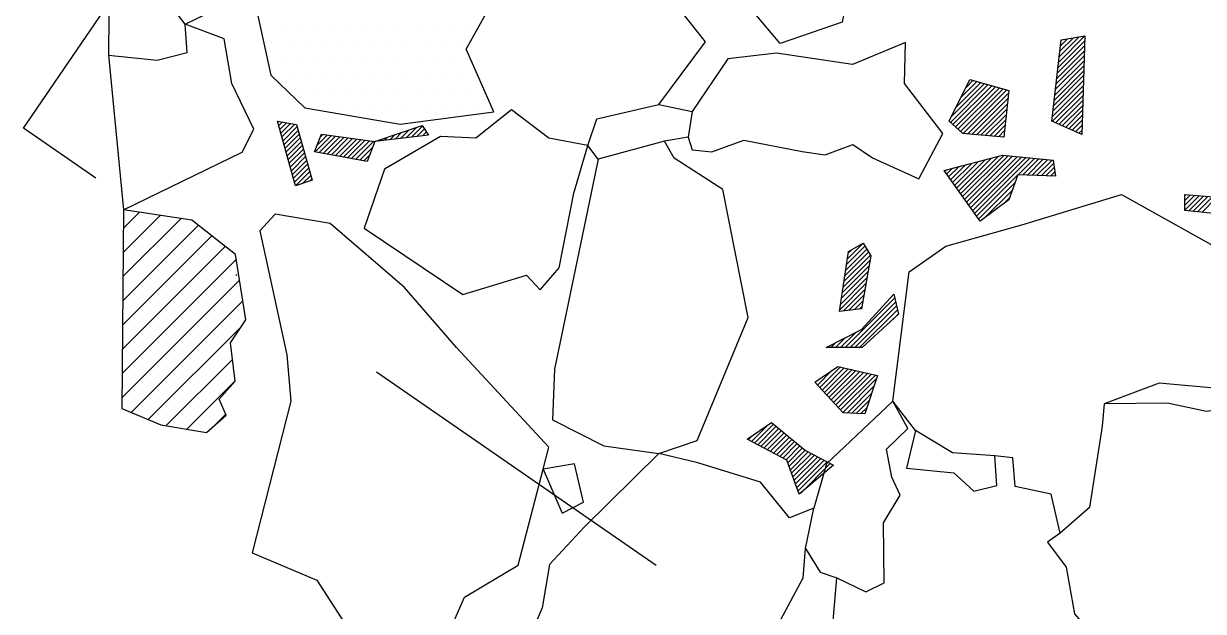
# Model space of a CAD drawing. Header units: metres. Extents: x -207 to 1, y -1800 to -1482.
# Drawn here: x -207 to -120.2, y -1696.9 to -1653.6 of the extents above; entities that cross this region are included whole.
import ezdxf

# ---------------------------------------------------------------- set-up
doc = ezdxf.new("R2010")
doc.units = ezdxf.units.M
doc.header["$LTSCALE"] = 25
doc.header["$MEASUREMENT"] = 0
doc.linetypes.add('STRICHPUNKTX2', pattern=[2, 1, -0.5, 0, -0.5])
doc.layers.get('0').update_dxf_attribs({"linetype": 'CONTINUOUS'})
for name, color, linetype in [('FEUER', 1, 'CONTINUOUS'), ('GRABUNGSGRENZE', 3, 'STRICHPUNKTX2'), ('KNOCHEN', 2, 'CONTINUOUS'), ('STEINE', 4, 'CONTINUOUS'), ('STEINESCHRAFF', 4, 'CONTINUOUS')]:
    doc.layers.add(name, color=color, linetype=linetype)

# ---------------------------------------------------------------- blocks, each defined once
blk = doc.blocks.new('*X6')
at = {"color": 0}
for p, q in [((-130.871, -1656.454), (-128.946, -1654.529)), ((-130.826, -1656.055), (-129.36, -1654.589)), ((-130.962, -1657.252), (-128.968, -1655.258)), ((-130.917, -1656.853), (-128.957, -1654.894)), ((-130.781, -1655.657), (-129.788, -1654.664)), ((-130.736, -1655.258), (-130.216, -1654.738)), ((-130.691, -1654.859), (-130.644, -1654.813)), ((-131.052, -1658.049), (-128.99, -1655.987)), ((-131.007, -1657.65), (-128.979, -1655.623)), ((-131.188, -1659.245), (-129.024, -1657.081)), ((-131.142, -1658.847), (-129.013, -1656.717)), ((-131.097, -1658.448), (-129.001, -1656.352)), ((-138.778, -1660.471), (-136.334, -1658.028)), ((-138.42, -1659.76), (-136.609, -1657.949)), ((-138.063, -1659.049), (-136.883, -1657.87)), ((-137.705, -1658.339), (-137.158, -1657.791)), ((-131.278, -1660.043), (-129.046, -1657.811)), ((-131.233, -1659.644), (-129.035, -1657.446)), ((-138.835, -1660.882), (-136.06, -1658.107)), ((-138.649, -1661.05), (-135.785, -1658.186)), ((-138.463, -1661.218), (-135.511, -1658.265)), ((-138.278, -1661.386), (-135.236, -1658.344)), ((-138.092, -1661.553), (-134.962, -1658.423)), ((-137.899, -1661.714), (-134.687, -1658.502)), ((-137.573, -1661.742), (-134.55, -1658.719)), ((-131.343, -1660.815), (-129.068, -1658.54)), ((-131.323, -1660.442), (-129.057, -1658.175)), ((-131.098, -1660.924), (-129.079, -1658.904)), ((-137.248, -1661.77), (-134.592, -1659.115)), ((-136.923, -1661.799), (-134.635, -1659.51)), ((-130.853, -1661.033), (-129.09, -1659.269)), ((-130.609, -1661.141), (-129.101, -1659.634)), ((-136.598, -1661.827), (-134.677, -1659.906)), ((-136.272, -1661.855), (-134.719, -1660.302)), ((-130.364, -1661.25), (-129.112, -1659.998)), ((-130.119, -1661.359), (-129.123, -1660.363)), ((-188.298, -1660.848), (-188.247, -1660.797)), ((-188.221, -1661.124), (-187.95, -1660.853)), ((-188.144, -1661.401), (-187.652, -1660.909)), ((-188.068, -1661.678), (-187.354, -1660.965)), ((-187.991, -1661.955), (-187.056, -1661.02)), ((-187.914, -1662.232), (-186.888, -1661.206)), ((-187.837, -1662.509), (-186.81, -1661.481)), ((-179.264, -1662.067), (-178.635, -1661.438)), ((-178.865, -1662.021), (-178.102, -1661.259)), ((-178.465, -1661.975), (-177.646, -1661.156)), ((-178.066, -1661.93), (-177.508, -1661.372)), ((-135.947, -1661.883), (-134.761, -1660.698)), ((-135.622, -1661.912), (-134.804, -1661.094)), ((-135.297, -1661.94), (-134.846, -1661.489)), ((-129.874, -1661.468), (-129.134, -1660.727)), ((-129.63, -1661.576), (-129.145, -1661.092)), ((-129.385, -1661.685), (-129.156, -1661.457)), ((-187.761, -1662.785), (-186.731, -1661.756)), ((-187.684, -1663.062), (-186.653, -1662.031)), ((-187.607, -1663.339), (-186.574, -1662.306)), ((-185.553, -1663.052), (-184.361, -1661.861)), ((-185.415, -1662.561), (-184.673, -1661.819)), ((-185.255, -1663.108), (-184.049, -1661.902)), ((-185.176, -1661.969), (-184.986, -1661.778)), ((-184.957, -1663.163), (-183.736, -1661.943)), ((-184.659, -1663.219), (-183.424, -1661.984)), ((-184.361, -1663.274), (-183.112, -1662.026)), ((-184.063, -1663.33), (-182.799, -1662.067)), ((-183.765, -1663.386), (-182.487, -1662.108)), ((-183.467, -1663.441), (-182.175, -1662.149)), ((-183.169, -1663.497), (-181.862, -1662.19)), ((-182.871, -1663.552), (-181.55, -1662.232)), ((-182.573, -1663.608), (-181.238, -1662.273)), ((-180.862, -1662.25), (-180.764, -1662.153)), ((-180.462, -1662.205), (-180.232, -1661.974)), ((-180.063, -1662.159), (-179.699, -1661.795)), ((-179.664, -1662.113), (-179.167, -1661.616)), ((-177.667, -1661.884), (-177.37, -1661.587)), ((-177.267, -1661.838), (-177.232, -1661.803)), ((-134.971, -1661.968), (-134.888, -1661.885)), ((-187.53, -1663.616), (-186.496, -1662.581)), ((-187.454, -1663.893), (-186.417, -1662.856)), ((-187.377, -1664.169), (-186.339, -1663.131)), ((-182.275, -1663.663), (-181.315, -1662.704)), ((-187.3, -1664.446), (-186.26, -1663.406)), ((-187.223, -1664.723), (-186.182, -1663.682)), ((-187.147, -1665), (-186.104, -1663.957)), ((-181.977, -1663.719), (-181.534, -1663.276)), ((-138.964, -1664.9), (-138.198, -1664.134)), ((-138.817, -1665.107), (-137.72, -1664.01)), ((-138.67, -1665.314), (-137.243, -1663.886)), ((-138.524, -1665.521), (-136.765, -1663.762)), ((-138.377, -1665.728), (-136.288, -1663.638)), ((-138.23, -1665.935), (-135.81, -1663.515)), ((-138.084, -1666.141), (-135.333, -1663.391)), ((-137.937, -1666.348), (-134.903, -1663.315)), ((-137.79, -1666.555), (-134.581, -1663.346)), ((-137.644, -1666.762), (-134.259, -1663.378)), ((-137.497, -1666.969), (-133.937, -1663.409)), ((-137.35, -1667.176), (-133.615, -1663.441)), ((-137.204, -1667.383), (-133.293, -1663.473)), ((-137.057, -1667.589), (-132.971, -1663.504)), ((-133.855, -1664.741), (-132.65, -1663.536)), ((-133.515, -1664.754), (-132.328, -1663.567)), ((-133.174, -1664.768), (-132.006, -1663.599)), ((-132.834, -1664.781), (-131.684, -1663.63)), ((-132.494, -1664.794), (-131.362, -1663.662)), ((-132.154, -1664.808), (-131.24, -1663.894)), ((-187.07, -1665.277), (-186.025, -1664.232)), ((-186.981, -1665.541), (-185.947, -1664.507)), ((-186.453, -1665.367), (-185.868, -1664.782)), ((-139.257, -1664.486), (-139.153, -1664.382)), ((-139.11, -1664.693), (-138.675, -1664.258)), ((-136.91, -1667.796), (-133.895, -1664.781)), ((-131.814, -1664.821), (-131.199, -1664.207)), ((-131.473, -1664.834), (-131.159, -1664.52)), ((-131.133, -1664.848), (-131.119, -1664.834)), ((-185.924, -1665.192), (-185.79, -1665.057)), ((-136.764, -1668.003), (-134.097, -1665.337)), ((-136.321, -1667.914), (-134.299, -1665.892)), ((-134.891, -1666.838), (-134.501, -1666.448)), ((-121.605, -1667.341), (-120.547, -1666.283)), ((-121.604, -1666.632), (-121.203, -1666.231)), ((-121.604, -1666.986), (-120.875, -1666.257)), ((-121.603, -1666.278), (-121.53, -1666.205)), ((-121.317, -1667.406), (-120.22, -1666.309)), ((-120.996, -1667.439), (-119.892, -1666.335)), ((-120.675, -1667.471), (-119.565, -1666.361)), ((-120.354, -1667.504), (-119.237, -1666.387)), ((-146.473, -1671.349), (-145.12, -1669.996)), ((-146.409, -1670.931), (-145.27, -1669.792)), ((-146.729, -1673.019), (-144.748, -1671.038)), ((-146.665, -1672.602), (-144.719, -1670.655)), ((-146.601, -1672.184), (-144.853, -1670.435)), ((-146.537, -1671.766), (-144.986, -1670.216)), ((-146.345, -1670.514), (-146.089, -1670.258)), ((-146.857, -1673.854), (-144.896, -1671.893)), ((-146.793, -1673.437), (-144.822, -1671.465)), ((-146.985, -1674.69), (-145.044, -1672.748)), ((-146.921, -1674.272), (-144.97, -1672.321)), ((-146.697, -1674.755), (-145.118, -1673.176)), ((-146.294, -1674.705), (-145.192, -1673.604)), ((-143.185, -1673.718), (-143.004, -1673.536)), ((-146.567, -1677.454), (-142.935, -1673.822)), ((-146.215, -1677.454), (-142.867, -1674.107)), ((-145.891, -1674.656), (-145.266, -1674.031)), ((-145.862, -1677.455), (-142.799, -1674.392)), ((-145.488, -1674.606), (-145.34, -1674.459)), ((-145.509, -1677.456), (-142.731, -1674.678)), ((-143.312, -1675.612), (-142.663, -1674.963)), ((-147.626, -1677.451), (-147.261, -1677.086)), ((-147.273, -1677.452), (-146.544, -1676.723)), ((-146.92, -1677.453), (-145.826, -1676.359)), ((-148.446, -1680.393), (-146.929, -1678.876)), ((-148.616, -1680.209), (-147.532, -1679.125)), ((-148.276, -1680.576), (-146.642, -1678.942)), ((-148.105, -1680.759), (-146.355, -1679.009)), ((-147.935, -1680.943), (-146.067, -1679.075)), ((-147.765, -1681.126), (-145.78, -1679.141)), ((-147.595, -1681.31), (-145.493, -1679.207)), ((-147.425, -1681.493), (-145.205, -1679.273)), ((-147.255, -1681.676), (-144.918, -1679.34)), ((-147.085, -1681.86), (-144.63, -1679.406)), ((-146.914, -1682.043), (-144.343, -1679.472)), ((-148.786, -1680.026), (-148.686, -1679.926)), ((-146.744, -1682.227), (-144.283, -1679.765)), ((-146.437, -1682.273), (-144.456, -1680.292)), ((-146.095, -1682.284), (-144.63, -1680.82)), ((-145.753, -1682.296), (-144.804, -1681.347)), ((-145.411, -1682.308), (-144.978, -1681.875)), ((-153.469, -1684.355), (-152.296, -1683.183)), ((-153.237, -1684.477), (-151.843, -1683.083)), ((-153.7, -1684.232), (-153.41, -1683.943)), ((-153.006, -1684.599), (-151.649, -1683.242)), ((-152.775, -1684.722), (-151.454, -1683.401)), ((-152.544, -1684.844), (-151.26, -1683.56)), ((-152.313, -1684.967), (-151.066, -1683.72)), ((-152.081, -1685.089), (-150.871, -1683.879)), ((-151.85, -1685.211), (-150.677, -1684.038)), ((-151.619, -1685.334), (-150.483, -1684.198)), ((-151.388, -1685.456), (-150.289, -1684.357)), ((-151.156, -1685.578), (-150.094, -1684.516)), ((-150.925, -1685.701), (-149.9, -1684.675)), ((-150.794, -1685.922), (-149.706, -1684.835)), ((-150.699, -1686.181), (-149.512, -1684.994)), ((-150.605, -1686.441), (-149.286, -1685.122)), ((-150.51, -1686.7), (-149.055, -1685.244)), ((-150.416, -1686.959), (-148.823, -1685.367)), ((-150.321, -1687.218), (-148.592, -1685.489)), ((-150.227, -1687.477), (-148.361, -1685.611)), ((-150.132, -1687.736), (-148.129, -1685.733)), ((-150.037, -1687.995), (-147.898, -1685.855)), ((-149.846, -1688.157), (-147.666, -1685.977))]:
    blk.add_line(p, q, dxfattribs=at)
blk = doc.blocks.new('*X17')
at = {"color": 0}
for p, q in [((-199.65, -1668.664), (-198.476, -1667.49)), ((-199.699, -1674.017), (-194.145, -1668.463)), ((-199.683, -1672.233), (-195.415, -1667.965)), ((-199.666, -1670.449), (-196.946, -1667.728)), ((-199.715, -1675.801), (-193.153, -1669.238)), ((-199.732, -1677.585), (-192.16, -1670.013)), ((-199.748, -1679.369), (-191.349, -1670.97)), ((-199.765, -1681.153), (-191.108, -1672.497)), ((-199.075, -1682.232), (-190.868, -1674.025)), ((-197.824, -1682.748), (-190.974, -1675.898)), ((-196.503, -1683.195), (-191.627, -1678.319)), ((-194.991, -1683.451), (-191.43, -1679.89)), ((-192.96, -1683.188), (-192.126, -1682.354))]:
    blk.add_line(p, q, dxfattribs=at)
blk = doc.blocks.new('*X18')
at = {"color": 0}
for p, q in [((-189.375, -1653.75), (-189.375, -1653.75)), ((-188.125, -1653.75), (-188.125, -1653.75)), ((-186.875, -1653.75), (-186.875, -1653.75)), ((-185.625, -1653.75), (-185.625, -1653.75)), ((-184.375, -1653.75), (-184.375, -1653.75)), ((-183.125, -1653.75), (-183.125, -1653.75)), ((-181.875, -1653.75), (-181.875, -1653.75)), ((-180.625, -1653.75), (-180.625, -1653.75)), ((-179.375, -1653.75), (-179.375, -1653.75)), ((-178.125, -1653.75), (-178.125, -1653.75)), ((-176.875, -1653.75), (-176.875, -1653.75)), ((-175.625, -1653.75), (-175.625, -1653.75)), ((-174.375, -1653.75), (-174.375, -1653.75)), ((-188.75, -1655), (-188.75, -1655)), ((-187.5, -1655), (-187.5, -1655)), ((-186.25, -1655), (-186.25, -1655)), ((-185, -1655), (-185, -1655)), ((-183.75, -1655), (-183.75, -1655)), ((-182.5, -1655), (-182.5, -1655)), ((-181.25, -1655), (-181.25, -1655)), ((-180, -1655), (-180, -1655)), ((-178.75, -1655), (-178.75, -1655)), ((-177.5, -1655), (-177.5, -1655)), ((-176.25, -1655), (-176.25, -1655)), ((-175, -1655), (-175, -1655)), ((-188.125, -1656.25), (-188.125, -1656.25)), ((-186.875, -1656.25), (-186.875, -1656.25)), ((-185.625, -1656.25), (-185.625, -1656.25)), ((-184.375, -1656.25), (-184.375, -1656.25)), ((-183.125, -1656.25), (-183.125, -1656.25)), ((-181.875, -1656.25), (-181.875, -1656.25)), ((-180.625, -1656.25), (-180.625, -1656.25)), ((-179.375, -1656.25), (-179.375, -1656.25)), ((-178.125, -1656.25), (-178.125, -1656.25)), ((-176.875, -1656.25), (-176.875, -1656.25)), ((-175.625, -1656.25), (-175.625, -1656.25)), ((-174.375, -1656.25), (-174.375, -1656.25)), ((-187.5, -1657.5), (-187.5, -1657.5)), ((-186.25, -1657.5), (-186.25, -1657.5)), ((-185, -1657.5), (-185, -1657.5)), ((-183.75, -1657.5), (-183.75, -1657.5)), ((-182.5, -1657.5), (-182.5, -1657.5)), ((-181.25, -1657.5), (-181.25, -1657.5)), ((-180, -1657.5), (-180, -1657.5)), ((-178.75, -1657.5), (-178.75, -1657.5)), ((-177.5, -1657.5), (-177.5, -1657.5)), ((-176.25, -1657.5), (-176.25, -1657.5)), ((-175, -1657.5), (-175, -1657.5)), ((-173.75, -1657.5), (-173.75, -1657.5)), ((-186.875, -1658.75), (-186.875, -1658.75)), ((-185.625, -1658.75), (-185.625, -1658.75)), ((-184.375, -1658.75), (-184.375, -1658.75)), ((-183.125, -1658.75), (-183.125, -1658.75)), ((-181.875, -1658.75), (-181.875, -1658.75)), ((-180.625, -1658.75), (-180.625, -1658.75)), ((-179.375, -1658.75), (-179.375, -1658.75)), ((-178.125, -1658.75), (-178.125, -1658.75)), ((-176.875, -1658.75), (-176.875, -1658.75)), ((-175.625, -1658.75), (-175.625, -1658.75)), ((-174.375, -1658.75), (-174.375, -1658.75)), ((-173.125, -1658.75), (-173.125, -1658.75)), ((-185, -1660), (-185, -1660)), ((-183.75, -1660), (-183.75, -1660)), ((-182.5, -1660), (-182.5, -1660)), ((-181.25, -1660), (-181.25, -1660)), ((-180, -1660), (-180, -1660)), ((-178.75, -1660), (-178.75, -1660)), ((-177.5, -1660), (-177.5, -1660)), ((-176.25, -1660), (-176.25, -1660)), ((-175, -1660), (-175, -1660)), ((-173.75, -1660), (-173.75, -1660)), ((-172.5, -1660), (-172.5, -1660))]:
    blk.add_line(p, q, dxfattribs=at)

msp = doc.modelspace()

# ---------------------------------------------------------------- linework, layer by layer
at = {"layer": 'GRABUNGSGRENZE', "flags": 128}
msp.add_lwpolyline([(-0.052, -1607.516), (-87.692, -1743.794), (-206.993, -1661.307), (-84.567, -1481.764), (-3.989, -1535.257), (-37.613, -1585.227)], dxfattribs=at)
at = {"layer": 'KNOCHEN'}
for points in [[(-131.364, -1660.805), (-130.686, -1654.82), (-128.946, -1654.517), (-129.166, -1661.782), (-131.364, -1660.805)], [(-138.937, -1660.789), (-137.396, -1657.722), (-134.532, -1658.547), (-134.898, -1661.975), (-137.916, -1661.712), (-138.937, -1660.789)], [(-186.995, -1665.546), (-188.315, -1660.785), (-186.934, -1661.043), (-185.766, -1665.139), (-186.995, -1665.546)], [(-181.155, -1662.284), (-177.673, -1661.115), (-177.214, -1661.832), (-181.155, -1662.284)], [(-185.608, -1663.042), (-185.094, -1661.764), (-181.155, -1662.284), (-181.721, -1663.767), (-185.608, -1663.042)], [(-136.651, -1668.162), (-139.303, -1664.421), (-135.003, -1663.305), (-131.268, -1663.671), (-131.117, -1664.848), (-133.88, -1664.74), (-134.549, -1666.581), (-136.651, -1668.162)], [(-121.605, -1667.376), (-121.603, -1666.199), (-118.277, -1666.462), (-118.536, -1667.69), (-121.605, -1667.376)], [(-147.001, -1674.792), (-146.326, -1670.393), (-145.251, -1669.781), (-144.69, -1670.703), (-145.363, -1674.591), (-147.001, -1674.792)], [(-147.979, -1677.451), (-145.367, -1676.126), (-143.007, -1673.521), (-142.652, -1675.006), (-145.318, -1677.456), (-147.979, -1677.451)], [(-146.71, -1682.263), (-148.803, -1680.007), (-147.112, -1678.834), (-144.197, -1679.506), (-145.124, -1682.318), (-146.71, -1682.263)], [(-149.947, -1688.243), (-150.862, -1685.734), (-153.776, -1684.192), (-151.982, -1682.968), (-149.479, -1685.02), (-147.435, -1686.099), (-149.947, -1688.243)]]:
    msp.add_lwpolyline(points, dxfattribs=at)
at = {"layer": 'STEINE'}
for points in [[(-195.105, -1653.657), (-190.751, -1651.518), (-189.415, -1648.911), (-190.434, -1646.862), (-194.937, -1646.648), (-196.317, -1646.235), (-195.341, -1644.139), (-196.256, -1641.784), (-197.429, -1639.734), (-200.392, -1637.374)], [(-172.984, -1646.03), (-184.146, -1649.229), (-188.755, -1651.266), (-189.884, -1652.492), (-188.82, -1657.406), (-186.318, -1659.817), (-179.31, -1661.009), (-172.4, -1660.103), (-174.437, -1655.493), (-172.125, -1651.302), (-171.811, -1648.079), (-172.984, -1646.03)], [(-200.739, -1655.948), (-197.158, -1656.314), (-194.956, -1655.756), (-195.105, -1653.657), (-197.146, -1650.992), (-197.856, -1648.023), (-200.669, -1647.096)], [(-200.669, -1647.096), (-200.739, -1655.948)], [(-160.272, -1659.566), (-156.834, -1654.968), (-160.151, -1650.765), (-162.659, -1651.323), (-165.672, -1648.707), (-168.792, -1647.881), (-171.811, -1648.079)], [(-151.359, -1655.082), (-153.349, -1652.724), (-148.639, -1651.302), (-146.026, -1649.772), (-146.802, -1653.506), (-151.359, -1655.082)], [(-199.638, -1667.31), (-190.93, -1663.081), (-190.056, -1661.395), (-191.686, -1658.014), (-192.242, -1654.738), (-195.105, -1653.657)], [(-158.128, -1661.976), (-157.823, -1662.897), (-156.391, -1663.054), (-154.035, -1662.189), (-149.739, -1663.017), (-148.051, -1663.277), (-146.002, -1662.514), (-144.572, -1663.489), (-141.147, -1665.031), (-139.4, -1661.709), (-142.206, -1658.019), (-142.148, -1655), (-146.041, -1656.629), (-151.616, -1655.798), (-155.199, -1656.2), (-157.817, -1660.083)], [(-200.739, -1655.948), (-199.638, -1667.31)], [(-165.498, -1662.574), (-164.828, -1660.631), (-160.272, -1659.566), (-157.817, -1660.083), (-158.128, -1661.976), (-159.869, -1662.279), (-164.733, -1663.599), (-165.498, -1662.574)], [(-176.344, -1661.936), (-180.443, -1664.332), (-181.936, -1668.678), (-174.681, -1673.555), (-170.021, -1672.132), (-169, -1673.209), (-167.615, -1671.575), (-166.529, -1666.102), (-165.498, -1662.574), (-168.362, -1662.056), (-171.121, -1659.952), (-173.735, -1662.044), (-176.344, -1661.936)], [(-167.938, -1679.045), (-168.1, -1682.78), (-164.318, -1684.681), (-160.277, -1685.253), (-157.46, -1684.287), (-153.705, -1675.238), (-155.578, -1665.819), (-159.155, -1663.508), (-159.869, -1662.279)], [(-164.733, -1663.599), (-167.938, -1679.045)], [(-141.392, -1683.554), (-143.075, -1681.401), (-141.878, -1671.886), (-139.162, -1669.999), (-133.581, -1668.425), (-126.259, -1666.189), (-119.717, -1669.836), (-116.605, -1673.783), (-112.877, -1677.271), (-112.115, -1679.933), (-113.857, -1680.902), (-118.871, -1680.481), (-123.475, -1680.062), (-127.52, -1681.588), (-127.678, -1683.225), (-128.612, -1689.21), (-130.765, -1691.099), (-131.424, -1688.232), (-134.083, -1687.663), (-134.232, -1685.565), (-135.562, -1685.409)], [(-199.772, -1681.944), (-196.909, -1683.127), (-193.533, -1683.697), (-192.097, -1682.421), (-192.607, -1681.243), (-191.427, -1679.915), (-191.779, -1677.1), (-190.65, -1675.414), (-191.407, -1670.602), (-194.625, -1668.088), (-199.638, -1667.31), (-199.772, -1681.944)], [(-149.495, -1692.235), (-148.424, -1693.977), (-147.197, -1694.389), (-145.05, -1695.417), (-143.718, -1694.755), (-143.76, -1690.354), (-142.528, -1688.31), (-143.139, -1686.978), (-143.544, -1684.931), (-141.954, -1683.399), (-143.075, -1681.401), (-147.946, -1685.996), (-148.875, -1689.269)], [(-111.099, -1683.313), (-111.351, -1681.368), (-115.191, -1682.383), (-117.031, -1681.713), (-120, -1682.168), (-122.864, -1681.547), (-127.52, -1681.588)], [(-142.063, -1686.316), (-138.584, -1686.681), (-137.103, -1688.015), (-135.414, -1687.609), (-135.562, -1685.409), (-138.683, -1685.197), (-141.392, -1683.554), (-142.063, -1686.316)], [(-160.277, -1685.253), (-165.763, -1690.665), (-168.328, -1693.422), (-168.846, -1696.594), (-170.903, -1701.348), (-173.158, -1702.622), (-172.754, -1705.489), (-164.26, -1705.405), (-161.607, -1708.941), (-154.431, -1703.123), (-153.712, -1701.948), (-149.653, -1694.384), (-149.495, -1692.235), (-148.875, -1689.269), (-150.667, -1689.981), (-152.81, -1687.367), (-157.413, -1685.924), (-160.277, -1685.253)], [(-168.773, -1686.411), (-167.398, -1689.638), (-165.81, -1688.823), (-166.47, -1686.007), (-168.773, -1686.411)], [(-130.765, -1691.099), (-131.687, -1691.762), (-130.31, -1693.607), (-129.703, -1697.037), (-127.202, -1699.908), (-124.951, -1700.322), (-120.241, -1698.797), (-114.813, -1697.274)], [(-127.202, -1699.908), (-138.019, -1709.197), (-139.607, -1710.268), (-140.582, -1711.647), (-145.289, -1711.126), (-145.899, -1709.333), (-145.582, -1704.78), (-146.446, -1701.964), (-147.46, -1697.561), (-147.197, -1694.389)]]:
    msp.add_lwpolyline(points, dxfattribs=at)
msp.add_lwpolyline([(-168.36, -1684.775), (-175.15, -1677.443), (-178.978, -1673.034), (-184.443, -1668.315), (-188.484, -1667.641), (-189.612, -1668.866), (-187.636, -1677.979), (-187.337, -1681.408), (-190.175, -1692.556), (-185.421, -1694.562), (-182.667, -1698.866), (-177.352, -1702.204), (-174.576, -1695.814), (-170.63, -1693.469), (-168.773, -1686.411), (-168.36, -1684.775)], close=True, dxfattribs=at)

# ---------------------------------------------------------------- block references
at = {"layer": 'FEUER'}
msp.add_blockref('*X17', (0, 0), dxfattribs=at)
at = {"layer": 'KNOCHEN'}
msp.add_blockref('*X6', (0, 0), dxfattribs=at)
at = {"layer": 'STEINESCHRAFF'}
msp.add_blockref('*X18', (0, 0), dxfattribs=at)

doc.saveas('drawing.dxf')
